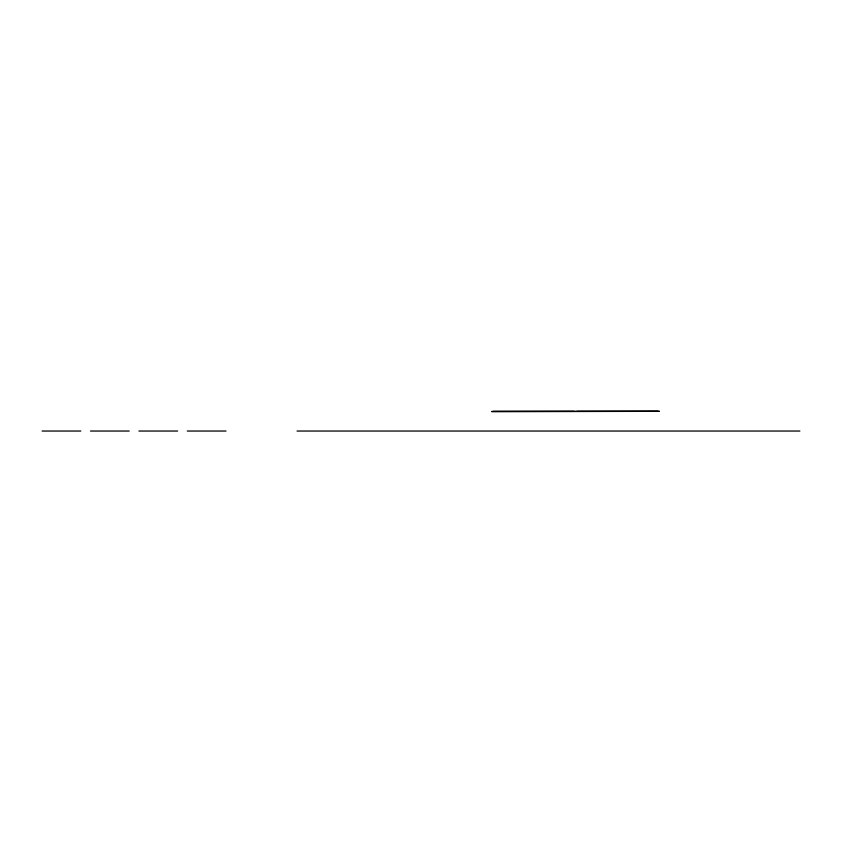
<?xml version="1.0" encoding="UTF-8"?>
<svg xmlns="http://www.w3.org/2000/svg" width="842" height="842" viewBox="0 0 842 842"><rect width="100%" height="100%" fill="white"/><g stroke="black" fill="none" stroke-linecap="round" stroke-linejoin="round"><path stroke-width="1.26" d="M42.1 431.041L80.821 431.041M90.504 431.041L129.215 431.041M138.898 431.041L177.62 431.041M187.303 431.041L226.024 431.041M297.037 431.041L799.9 431.041M658.002 411.349L576.886 411.349M574.17 411.349L493.054 411.349M659.36 411.349L491.696 411.538L659.36 411.349"/></g></svg>
